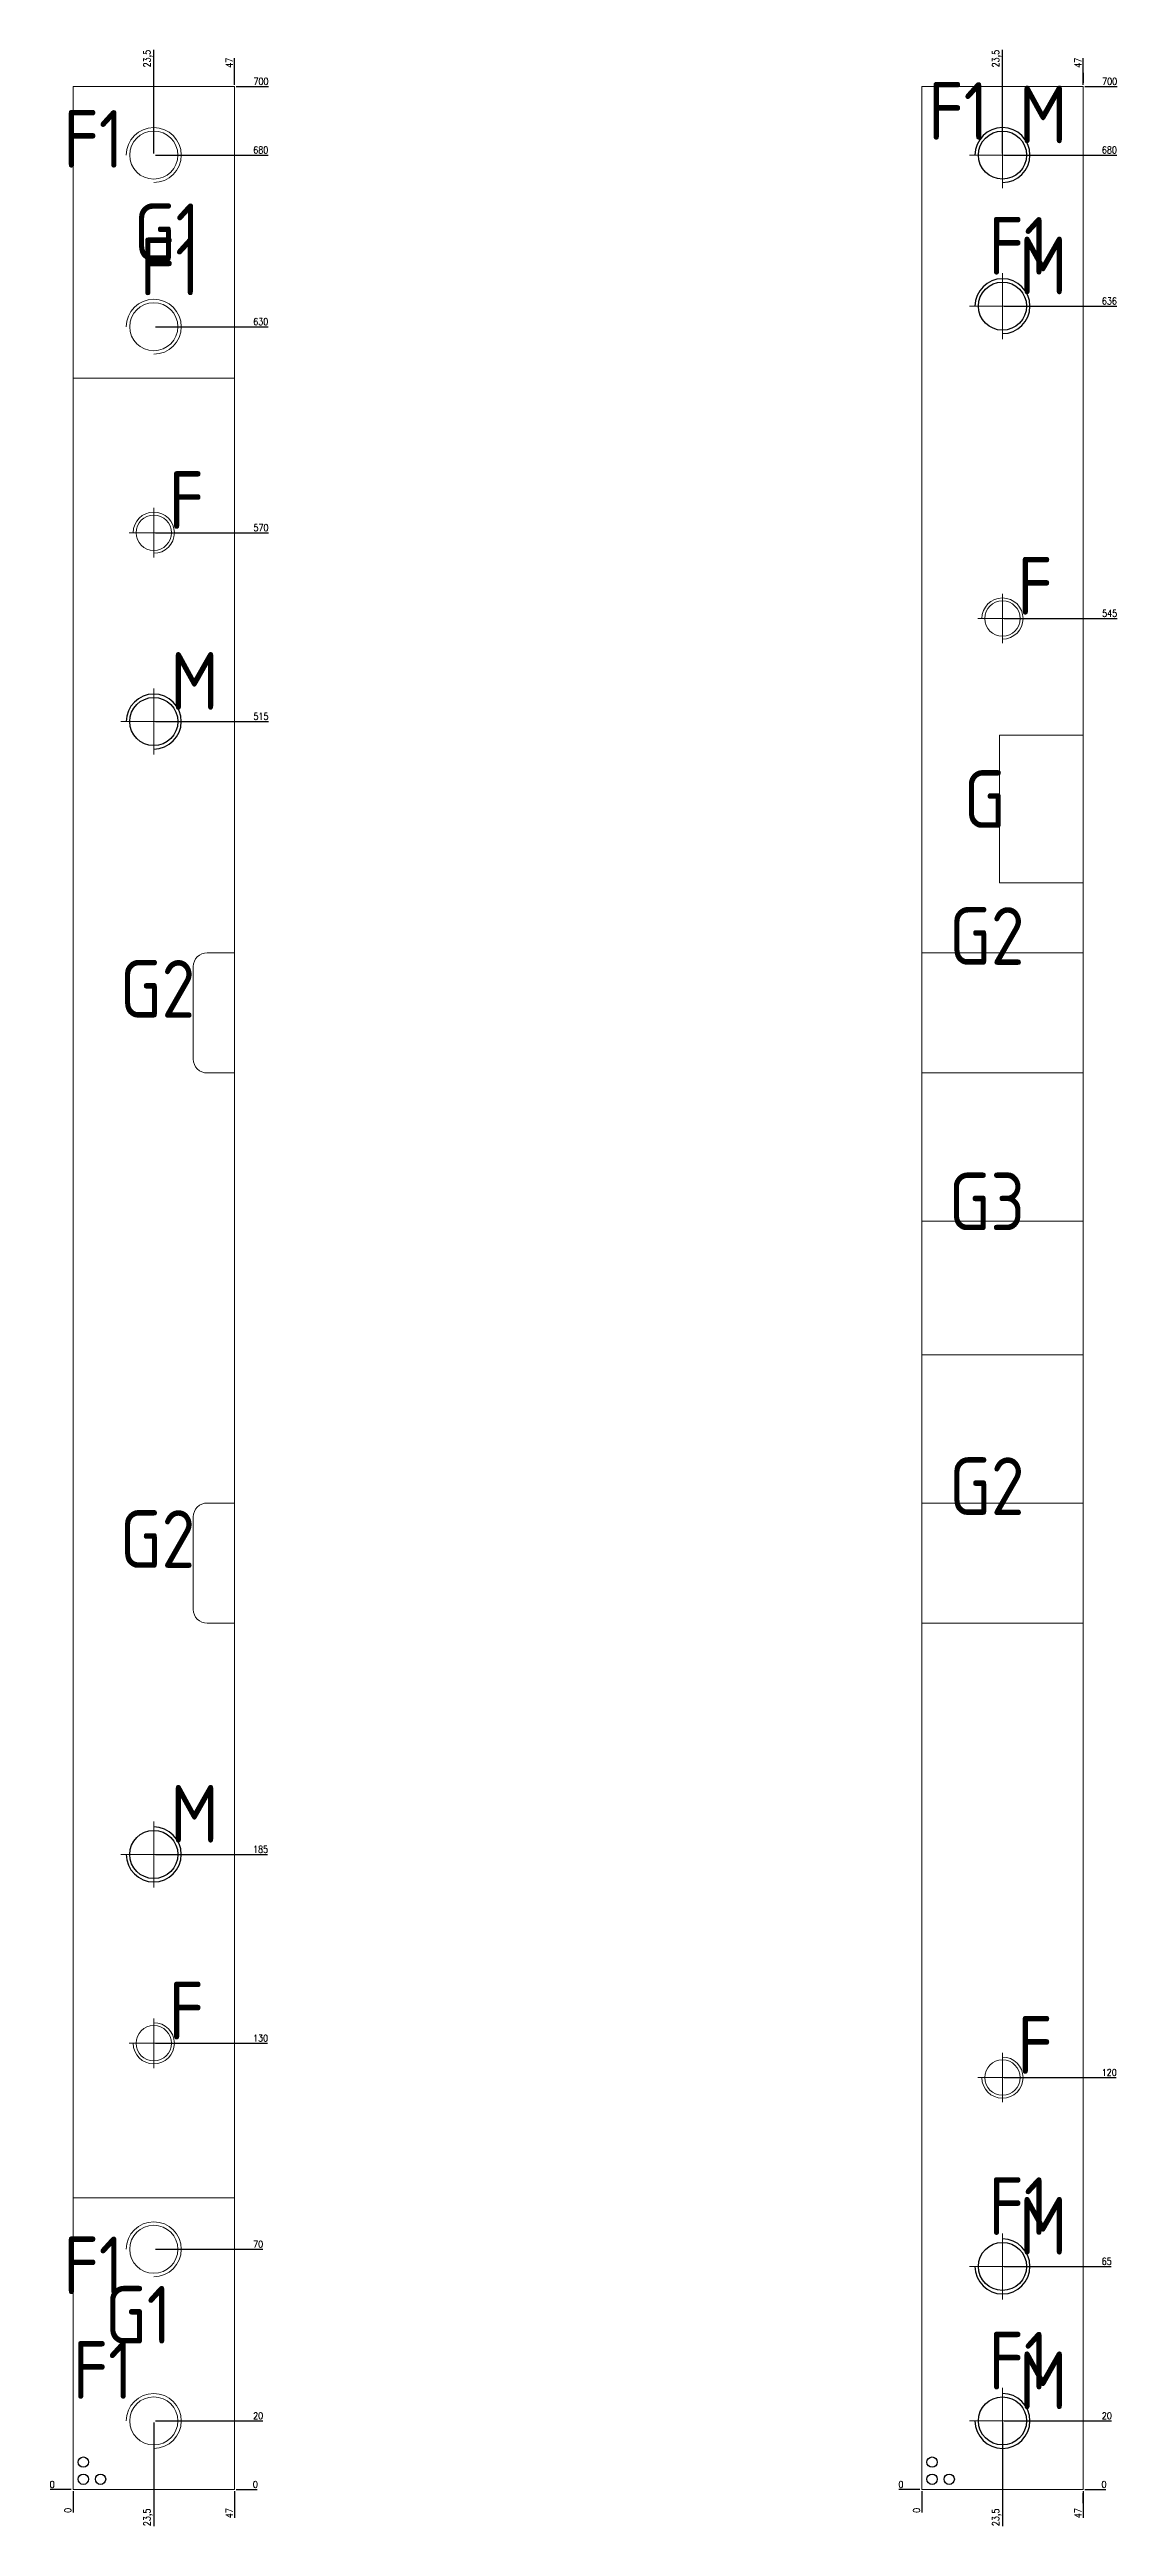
# Model space of a CAD drawing. Header units: millimetres. Extents: x 48729 to 52518, y -13032 to -10902.
# Drawn here: x 49853 to 50164, y -11916 to -11194 of the extents above; entities that cross this region are included whole.
import ezdxf
from ezdxf.enums import TextEntityAlignment as Align

# ---------------------------------------------------------------- set-up
doc = ezdxf.new("R2010")
doc.units = ezdxf.units.MM
for name, pattern in [('ACAD_ISO03W100', [0]), ('CENTER', [0]), ('DASHED', [0]), ('HIDDEN', [0])]:
    doc.linetypes.add(name, pattern=pattern)
for name, color, linetype in [('B2', 255, 'Continuous'), ('B2_O', 40, 'Continuous'), ('DIM', 4, 'Continuous'), ('TEXT', 4, 'Continuous')]:
    doc.layers.add(name, color=color, linetype=linetype)
doc.styles.add('gbenor', font='gbenor.shx', dxfattribs={"bigfont": 'gbcbig.shx'})
doc.styles.get("Standard").update_dxf_attribs({"font": 'txt.shx', "width": 0.85, "bigfont": 'ctxt.shx'})
doc.dimstyles.new('T-2-WX', dxfattribs={"dimtxt": 2, "dimasz": 2, "dimexe": 0.5, "dimexo": 0.5, "dimgap": 0.5, "dimtad": 1, "dimtxsty": 'Standard', "dimblk": 'OPEN30', "dimcen": 0, "dimazin": 3, "dimtfac": 1, "dimtmove": 0, "dimatfit": 3, "dimldrblk": 'OPEN30', "dimlwd": -1, "dimlwe": -1})

# ---------------------------------------------------------------- blocks, each defined once
blk = doc.blocks.new('*D7643')
at = {"layer": 'Defpoints', "color": 0}
for p in [(49859.56, -11904.95), (49906.56, -11904.95), (49911.56, -11904.95)]:
    blk.add_point(p, dxfattribs=at)
at = {"layer": 'DIM', "color": 0}
blk.add_line((49907.06, -11904.95), (49913.19, -11904.95), dxfattribs=at)
at = {"layer": 'DIM', "color": 0, "insert": (49912.63, -11903.45), "char_height": 2, "attachment_point": 5}
blk.add_mtext('0', dxfattribs=at)
blk = doc.blocks.new('_Open30')
blk = doc.blocks.new('*D7644')
at = {"layer": 'Defpoints', "color": 0}
for p in [(49883.06, -11884.95), (49911.56, -11884.95), (49859.56, -11904.95)]:
    blk.add_point(p, dxfattribs=at)
at = {"layer": 'DIM', "color": 0}
blk.add_line((49883.56, -11884.95), (49914.81, -11884.95), dxfattribs=at)
at = {"layer": 'DIM', "color": 0, "insert": (49913.44, -11883.45), "char_height": 2, "attachment_point": 5}
blk.add_mtext('20', dxfattribs=at)
blk = doc.blocks.new('*D7645')
at = {"layer": 'Defpoints', "color": 0}
for p in [(49883.06, -11834.95), (49911.56, -11834.95), (49859.56, -11904.95)]:
    blk.add_point(p, dxfattribs=at)
at = {"layer": 'DIM', "color": 0}
blk.add_line((49883.56, -11834.95), (49914.81, -11834.95), dxfattribs=at)
at = {"layer": 'DIM', "color": 0, "insert": (49913.44, -11833.45), "char_height": 2, "attachment_point": 5}
blk.add_mtext('70', dxfattribs=at)
blk = doc.blocks.new('*D7646')
at = {"layer": 'Defpoints', "color": 0}
for p in [(49883.06, -11774.95), (49911.56, -11774.95), (49859.56, -11904.95)]:
    blk.add_point(p, dxfattribs=at)
at = {"layer": 'DIM', "color": 0}
blk.add_line((49883.56, -11774.95), (49916.19, -11774.95), dxfattribs=at)
at = {"layer": 'DIM', "color": 0, "insert": (49914.13, -11773.45), "char_height": 2, "attachment_point": 5}
blk.add_mtext('130', dxfattribs=at)
blk = doc.blocks.new('*D7647')
at = {"layer": 'Defpoints', "color": 0}
for p in [(49883.06, -11719.95), (49911.56, -11719.95), (49859.56, -11904.95)]:
    blk.add_point(p, dxfattribs=at)
at = {"layer": 'DIM', "color": 0}
blk.add_line((49883.56, -11719.95), (49916.19, -11719.95), dxfattribs=at)
at = {"layer": 'DIM', "color": 0, "insert": (49914.13, -11718.45), "char_height": 2, "attachment_point": 5}
blk.add_mtext('185', dxfattribs=at)
blk = doc.blocks.new('*D7648')
at = {"layer": 'Defpoints', "color": 0}
for p in [(49883.06, -11389.95), (49911.56, -11389.95), (49859.56, -11904.95)]:
    blk.add_point(p, dxfattribs=at)
at = {"layer": 'DIM', "color": 0}
blk.add_line((49883.56, -11389.95), (49916.43, -11389.95), dxfattribs=at)
at = {"layer": 'DIM', "color": 0, "insert": (49914.25, -11388.45), "char_height": 2, "attachment_point": 5}
blk.add_mtext('515', dxfattribs=at)
blk = doc.blocks.new('*D7649')
at = {"layer": 'Defpoints', "color": 0}
for p in [(49883.06, -11334.95), (49911.56, -11334.95), (49859.56, -11904.95)]:
    blk.add_point(p, dxfattribs=at)
at = {"layer": 'DIM', "color": 0}
blk.add_line((49883.56, -11334.95), (49916.43, -11334.95), dxfattribs=at)
at = {"layer": 'DIM', "color": 0, "insert": (49914.25, -11333.45), "char_height": 2, "attachment_point": 5}
blk.add_mtext('570', dxfattribs=at)
blk = doc.blocks.new('*D7650')
at = {"layer": 'Defpoints', "color": 0}
for p in [(49883.06, -11274.95), (49911.56, -11274.95), (49859.56, -11904.95)]:
    blk.add_point(p, dxfattribs=at)
at = {"layer": 'DIM', "color": 0}
blk.add_line((49883.56, -11274.95), (49916.35, -11274.95), dxfattribs=at)
at = {"layer": 'DIM', "color": 0, "insert": (49914.21, -11273.45), "char_height": 2, "attachment_point": 5}
blk.add_mtext('630', dxfattribs=at)
blk = doc.blocks.new('*D7651')
at = {"layer": 'Defpoints', "color": 0}
for p in [(49883.06, -11224.95), (49911.56, -11224.95), (49859.56, -11904.95)]:
    blk.add_point(p, dxfattribs=at)
at = {"layer": 'DIM', "color": 0}
blk.add_line((49883.56, -11224.95), (49916.35, -11224.95), dxfattribs=at)
at = {"layer": 'DIM', "color": 0, "insert": (49914.21, -11223.45), "char_height": 2, "attachment_point": 5}
blk.add_mtext('680', dxfattribs=at)
blk = doc.blocks.new('*D7652')
at = {"layer": 'Defpoints', "color": 0}
for p in [(49906.56, -11204.95), (49911.56, -11204.95), (49859.56, -11904.95)]:
    blk.add_point(p, dxfattribs=at)
at = {"layer": 'DIM', "color": 0}
blk.add_line((49907.06, -11204.95), (49916.43, -11204.95), dxfattribs=at)
at = {"layer": 'DIM', "color": 0, "insert": (49914.25, -11203.45), "char_height": 2, "attachment_point": 5}
blk.add_mtext('700', dxfattribs=at)
blk = doc.blocks.new('*D7653')
at = {"layer": 'Defpoints', "color": 0}
for p in [(49854.56, -11904.95), (49859.56, -11904.95), (49859.56, -11904.95)]:
    blk.add_point(p, dxfattribs=at)
at = {"layer": 'DIM', "color": 0}
blk.add_line((49859.06, -11904.95), (49852.93, -11904.95), dxfattribs=at)
at = {"layer": 'DIM', "color": 0, "insert": (49853.49, -11903.45), "char_height": 2, "attachment_point": 5}
blk.add_mtext('0', dxfattribs=at)
blk = doc.blocks.new('*D7654')
at = {"layer": 'Defpoints', "color": 0}
for p in [(49859.56, -11904.95), (49906.56, -11904.95), (49906.56, -11909.95)]:
    blk.add_point(p, dxfattribs=at)
at = {"layer": 'DIM', "color": 0}
blk.add_line((49906.56, -11905.45), (49906.56, -11913.2), dxfattribs=at)
at = {"layer": 'DIM', "color": 0, "insert": (49905.06, -11911.82), "char_height": 2, "attachment_point": 5, "rotation": 90}
blk.add_mtext('47', dxfattribs=at)
blk = doc.blocks.new('*D7655')
at = {"layer": 'Defpoints', "color": 0}
for p in [(49883.06, -11884.95), (49859.56, -11904.95), (49883.06, -11909.95)]:
    blk.add_point(p, dxfattribs=at)
at = {"layer": 'DIM', "color": 0}
blk.add_line((49883.06, -11885.45), (49883.06, -11915.63), dxfattribs=at)
at = {"layer": 'DIM', "color": 0, "insert": (49881.37, -11913.04), "char_height": 2, "attachment_point": 5, "rotation": 90}
blk.add_mtext('23,5', dxfattribs=at)
blk = doc.blocks.new('*D7656')
at = {"layer": 'Defpoints', "color": 0}
for p in [(49859.56, -11904.95), (49859.56, -11904.95), (49859.56, -11909.95)]:
    blk.add_point(p, dxfattribs=at)
at = {"layer": 'DIM', "color": 0}
blk.add_line((49859.56, -11905.45), (49859.56, -11911.58), dxfattribs=at)
at = {"layer": 'DIM', "color": 0, "insert": (49858.06, -11911.01), "char_height": 2, "attachment_point": 5, "rotation": 90}
blk.add_mtext('0', dxfattribs=at)
blk = doc.blocks.new('*D7657')
at = {"layer": 'Defpoints', "color": 0}
for p in [(49906.56, -11199.95), (49906.56, -11204.95), (49859.56, -11904.95)]:
    blk.add_point(p, dxfattribs=at)
at = {"layer": 'DIM', "color": 0}
blk.add_line((49906.56, -11204.45), (49906.56, -11196.7), dxfattribs=at)
at = {"layer": 'DIM', "color": 0, "insert": (49905.06, -11198.07), "char_height": 2, "attachment_point": 5, "rotation": 90}
blk.add_mtext('47', dxfattribs=at)
blk = doc.blocks.new('*D7658')
at = {"layer": 'Defpoints', "color": 0}
for p in [(49883.06, -11199.95), (49883.06, -11224.95), (49859.56, -11904.95)]:
    blk.add_point(p, dxfattribs=at)
at = {"layer": 'DIM', "color": 0}
blk.add_line((49883.06, -11224.45), (49883.06, -11194.27), dxfattribs=at)
at = {"layer": 'DIM', "color": 0, "insert": (49881.37, -11196.86), "char_height": 2, "attachment_point": 5, "rotation": 90}
blk.add_mtext('23,5', dxfattribs=at)
blk = doc.blocks.new('*D7659')
at = {"layer": 'Defpoints', "color": 0}
for p in [(50106.56, -11904.95), (50153.56, -11904.95), (50158.56, -11904.95)]:
    blk.add_point(p, dxfattribs=at)
at = {"layer": 'DIM', "color": 0}
blk.add_line((50154.06, -11904.95), (50160.19, -11904.95), dxfattribs=at)
at = {"layer": 'DIM', "color": 0, "insert": (50159.63, -11903.45), "char_height": 2, "attachment_point": 5}
blk.add_mtext('0', dxfattribs=at)
blk = doc.blocks.new('*D7660')
at = {"layer": 'Defpoints', "color": 0}
for p in [(50130.06, -11884.95), (50158.56, -11884.95), (50106.56, -11904.95)]:
    blk.add_point(p, dxfattribs=at)
at = {"layer": 'DIM', "color": 0}
blk.add_line((50130.56, -11884.95), (50161.81, -11884.95), dxfattribs=at)
at = {"layer": 'DIM', "color": 0, "insert": (50160.44, -11883.45), "char_height": 2, "attachment_point": 5}
blk.add_mtext('20', dxfattribs=at)
blk = doc.blocks.new('*D7661')
at = {"layer": 'Defpoints', "color": 0}
for p in [(50130.06, -11839.95), (50158.56, -11839.95), (50106.56, -11904.95)]:
    blk.add_point(p, dxfattribs=at)
at = {"layer": 'DIM', "color": 0}
blk.add_line((50130.56, -11839.95), (50161.73, -11839.95), dxfattribs=at)
at = {"layer": 'DIM', "color": 0, "insert": (50160.4, -11838.45), "char_height": 2, "attachment_point": 5}
blk.add_mtext('65', dxfattribs=at)
blk = doc.blocks.new('*D7662')
at = {"layer": 'Defpoints', "color": 0}
for p in [(50130.06, -11784.95), (50158.56, -11784.95), (50106.56, -11904.95)]:
    blk.add_point(p, dxfattribs=at)
at = {"layer": 'DIM', "color": 0}
blk.add_line((50130.56, -11784.95), (50163.19, -11784.95), dxfattribs=at)
at = {"layer": 'DIM', "color": 0, "insert": (50161.13, -11783.45), "char_height": 2, "attachment_point": 5}
blk.add_mtext('120', dxfattribs=at)
blk = doc.blocks.new('*D7663')
at = {"layer": 'Defpoints', "color": 0}
for p in [(50130.06, -11359.95), (50158.56, -11359.95), (50106.56, -11904.95)]:
    blk.add_point(p, dxfattribs=at)
at = {"layer": 'DIM', "color": 0}
blk.add_line((50130.56, -11359.95), (50163.43, -11359.95), dxfattribs=at)
at = {"layer": 'DIM', "color": 0, "insert": (50161.25, -11358.45), "char_height": 2, "attachment_point": 5}
blk.add_mtext('545', dxfattribs=at)
blk = doc.blocks.new('*D7664')
at = {"layer": 'Defpoints', "color": 0}
for p in [(50130.06, -11268.95), (50158.56, -11268.95), (50106.56, -11904.95)]:
    blk.add_point(p, dxfattribs=at)
at = {"layer": 'DIM', "color": 0}
blk.add_line((50130.56, -11268.95), (50163.35, -11268.95), dxfattribs=at)
at = {"layer": 'DIM', "color": 0, "insert": (50161.21, -11267.45), "char_height": 2, "attachment_point": 5}
blk.add_mtext('636', dxfattribs=at)
blk = doc.blocks.new('*D7665')
at = {"layer": 'Defpoints', "color": 0}
for p in [(50130.06, -11224.95), (50158.56, -11224.95), (50106.56, -11904.95)]:
    blk.add_point(p, dxfattribs=at)
at = {"layer": 'DIM', "color": 0}
blk.add_line((50130.56, -11224.95), (50163.35, -11224.95), dxfattribs=at)
at = {"layer": 'DIM', "color": 0, "insert": (50161.21, -11223.45), "char_height": 2, "attachment_point": 5}
blk.add_mtext('680', dxfattribs=at)
blk = doc.blocks.new('*D7666')
at = {"layer": 'Defpoints', "color": 0}
for p in [(50153.56, -11204.95), (50158.56, -11204.95), (50106.56, -11904.95)]:
    blk.add_point(p, dxfattribs=at)
at = {"layer": 'DIM', "color": 0}
blk.add_line((50154.06, -11204.95), (50163.43, -11204.95), dxfattribs=at)
at = {"layer": 'DIM', "color": 0, "insert": (50161.25, -11203.45), "char_height": 2, "attachment_point": 5}
blk.add_mtext('700', dxfattribs=at)
blk = doc.blocks.new('*D7667')
at = {"layer": 'Defpoints', "color": 0}
for p in [(50101.56, -11904.95), (50106.56, -11904.95), (50106.56, -11904.95)]:
    blk.add_point(p, dxfattribs=at)
at = {"layer": 'DIM', "color": 0}
blk.add_line((50106.06, -11904.95), (50099.93, -11904.95), dxfattribs=at)
at = {"layer": 'DIM', "color": 0, "insert": (50100.49, -11903.45), "char_height": 2, "attachment_point": 5}
blk.add_mtext('0', dxfattribs=at)
blk = doc.blocks.new('*D7668')
at = {"layer": 'Defpoints', "color": 0}
for p in [(50106.56, -11904.95), (50153.56, -11904.95), (50153.56, -11909.95)]:
    blk.add_point(p, dxfattribs=at)
at = {"layer": 'DIM', "color": 0}
for p, q in [((50153.56, -11905.45), (50153.56, -11908.95)), ((50153.56, -11908.95), (50153.56, -11905.95)), ((50153.56, -11905.95), (50153.56, -11913.2))]:
    blk.add_line(p, q, dxfattribs=at)
at = {"layer": 'DIM', "color": 0, "insert": (50152.06, -11911.82), "char_height": 2, "attachment_point": 5, "rotation": 90}
blk.add_mtext('47', dxfattribs=at)
blk = doc.blocks.new('*D7669')
at = {"layer": 'Defpoints', "color": 0}
for p in [(50130.06, -11884.95), (50106.56, -11904.95), (50130.06, -11909.95)]:
    blk.add_point(p, dxfattribs=at)
at = {"layer": 'DIM', "color": 0}
for p, q in [((50130.06, -11885.45), (50130.06, -11901.95)), ((50130.06, -11901.95), (50130.06, -11905.95)), ((50130.06, -11905.95), (50130.06, -11915.63))]:
    blk.add_line(p, q, dxfattribs=at)
at = {"layer": 'DIM', "color": 0, "insert": (50128.37, -11913.04), "char_height": 2, "attachment_point": 5, "rotation": 90}
blk.add_mtext('23,5', dxfattribs=at)
blk = doc.blocks.new('*D7670')
at = {"layer": 'Defpoints', "color": 0}
for p in [(50106.56, -11904.95), (50106.56, -11904.95), (50106.56, -11909.95)]:
    blk.add_point(p, dxfattribs=at)
at = {"layer": 'DIM', "color": 0}
blk.add_line((50106.56, -11905.45), (50106.56, -11911.58), dxfattribs=at)
at = {"layer": 'DIM', "color": 0, "insert": (50105.06, -11911.01), "char_height": 2, "attachment_point": 5, "rotation": 90}
blk.add_mtext('0', dxfattribs=at)
blk = doc.blocks.new('*D7671')
at = {"layer": 'Defpoints', "color": 0}
for p in [(50153.56, -11199.95), (50153.56, -11204.95), (50106.56, -11904.95)]:
    blk.add_point(p, dxfattribs=at)
at = {"layer": 'DIM', "color": 0}
for p, q in [((50153.56, -11203.95), (50153.56, -11196.7)), ((50153.56, -11204.45), (50153.56, -11200.95)), ((50153.56, -11200.95), (50153.56, -11203.95))]:
    blk.add_line(p, q, dxfattribs=at)
at = {"layer": 'DIM', "color": 0, "insert": (50152.06, -11198.07), "char_height": 2, "attachment_point": 5, "rotation": 90}
blk.add_mtext('47', dxfattribs=at)
blk = doc.blocks.new('*D7672')
at = {"layer": 'Defpoints', "color": 0}
for p in [(50130.06, -11199.95), (50130.06, -11224.95), (50106.56, -11904.95)]:
    blk.add_point(p, dxfattribs=at)
at = {"layer": 'DIM', "color": 0}
for p, q in [((50130.06, -11203.95), (50130.06, -11194.27)), ((50130.06, -11207.95), (50130.06, -11203.95)), ((50130.06, -11224.45), (50130.06, -11207.95))]:
    blk.add_line(p, q, dxfattribs=at)
at = {"layer": 'DIM', "color": 0, "insert": (50128.37, -11196.86), "char_height": 2, "attachment_point": 5, "rotation": 90}
blk.add_mtext('23,5', dxfattribs=at)

msp = doc.modelspace()

# ---------------------------------------------------------------- linework, layer by layer
at = {"layer": 'B2', "lineweight": 13, "ltscale": 0.5}
msp.add_lwpolyline([(49906.562, -11904.948), (49859.562, -11904.948), (49859.562, -11204.948), (49906.562, -11204.948)], close=True, dxfattribs=at)
at = {"layer": 'B2', "linetype": 'Continuous', "lineweight": 13, "ltscale": 0.5}
msp.add_lwpolyline([(50153.562, -11904.948), (50106.562, -11904.948), (50106.562, -11204.948), (50153.562, -11204.948)], close=True, dxfattribs=at)
at = {"layer": 'B2_O', "color": 4, "linetype": 'CENTER', "lineweight": 15}
for p, q in [((50130.062, -11234.548), (50130.062, -11215.348)), ((50120.462, -11224.948), (50139.662, -11224.948)), ((50130.062, -11278.548), (50130.062, -11259.348)), ((50120.462, -11268.948), (50139.662, -11268.948)), ((49883.062, -11342.148), (49883.062, -11327.748)), ((49875.862, -11334.948), (49890.262, -11334.948)), ((50130.062, -11367.148), (50130.062, -11352.748)), ((50122.862, -11359.948), (50137.262, -11359.948)), ((49883.062, -11399.548), (49883.062, -11380.348)), ((49873.462, -11389.948), (49892.662, -11389.948)), ((49883.062, -11710.348), (49883.062, -11729.548)), ((49873.462, -11719.948), (49892.662, -11719.948)), ((49883.062, -11767.748), (49883.062, -11782.148)), ((49875.862, -11774.948), (49890.262, -11774.948)), ((50130.062, -11777.748), (50130.062, -11792.148)), ((50122.862, -11784.948), (50137.262, -11784.948)), ((50130.062, -11830.348), (50130.062, -11849.548)), ((50120.462, -11839.948), (50139.662, -11839.948)), ((50130.062, -11875.348), (50130.062, -11894.548)), ((50120.462, -11884.948), (50139.662, -11884.948))]:
    msp.add_line(p, q, dxfattribs=at)
at = {"layer": 'B2_O', "color": 94, "linetype": 'HIDDEN', "lineweight": 15, "ltscale": 2}
for points in [[(49859.562, -11289.948), (49859.562, -11204.948), (49906.562, -11204.948), (49906.562, -11289.948)], [(49859.562, -11819.948), (49859.562, -11904.948), (49906.562, -11904.948), (49906.562, -11819.948)]]:
    msp.add_lwpolyline(points, close=True, dxfattribs=at)
at = {"layer": 'B2_O', "color": 94, "linetype": 'Continuous', "lineweight": 15}
for points in [[(50129.222, -11436.961), (50129.222, -11393.961), (50153.562, -11393.961), (50153.562, -11436.961)], [(50106.562, -11492.319), (50106.562, -11457.319), (50153.562, -11457.319), (50153.562, -11492.319)], [(50106.562, -11574.448), (50106.562, -11535.448), (50153.562, -11535.448), (50153.562, -11574.448)], [(50106.562, -11652.577), (50106.562, -11617.577), (50153.562, -11617.577), (50153.562, -11652.577)]]:
    msp.add_lwpolyline(points, close=True, dxfattribs=at)
for points in [[(49894.562, -11488.319), (49894.562, -11461.319, -0.4142136), (49898.562, -11457.319), (49906.562, -11457.319), (49906.562, -11492.319), (49898.562, -11492.319, -0.4142136)], [(49894.562, -11648.577), (49894.562, -11621.577, -0.4142136), (49898.562, -11617.577), (49906.562, -11617.577), (49906.562, -11652.577), (49898.562, -11652.577, -0.4142136)]]:
    msp.add_lwpolyline(points, format="xyb", close=True, dxfattribs=at)
at = {"layer": 'B2_O', "linetype": 'Continuous', "lineweight": 15}
for centre in [(49883.062, -11224.948), (50130.062, -11224.948), (50130.062, -11268.948), (49883.062, -11274.948), (49883.062, -11834.948), (50130.062, -11839.948), (49883.062, -11884.948), (50130.062, -11884.948)]:
    msp.add_circle(centre, 7, dxfattribs=at)
at = {"layer": 'B2_O', "color": 4, "linetype": 'ACAD_ISO03W100', "ltscale": 2}
for centre in [(50130.062, -11224.948), (50130.062, -11268.948), (49883.062, -11389.948), (49883.062, -11719.948), (50130.062, -11839.948), (50130.062, -11884.948)]:
    msp.add_circle(centre, 7, dxfattribs=at)
at = {"layer": 'B2_O', "color": 4, "linetype": 'DASHED', "lineweight": 15}
for centre in [(49883.062, -11334.948), (50130.062, -11359.948), (49883.062, -11774.948), (50130.062, -11784.948)]:
    msp.add_circle(centre, 5.15, dxfattribs=at)
at = {"layer": 'B2_O', "linetype": 'Continuous', "lineweight": 15}
for centre, start, end in [((49883.062, -11224.948), 270, 180), ((50130.062, -11224.948), 270, 180), ((50130.062, -11268.948), 270, 180), ((49883.062, -11274.948), 270, 180), ((49883.062, -11834.948), 270, 180), ((50130.062, -11839.948), 180, 90), ((49883.062, -11884.948), 270, 180), ((50130.062, -11884.948), 180, 90)]:
    msp.add_arc(centre, 8, start, end, dxfattribs=at)
at = {"layer": 'B2_O', "color": 4, "linetype": 'ACAD_ISO03W100', "ltscale": 2}
for centre, start, end in [((50130.062, -11224.948), 270, 180), ((50130.062, -11268.948), 270, 180), ((49883.062, -11389.948), 270, 180), ((49883.062, -11719.948), 180, 90), ((50130.062, -11839.948), 180, 90), ((50130.062, -11884.948), 180, 90)]:
    msp.add_arc(centre, 8, start, end, dxfattribs=at)
at = {"layer": 'B2_O', "color": 4, "linetype": 'DASHED', "lineweight": 15}
for centre, start, end in [((49883.062, -11334.948), 270, 180), ((50130.062, -11359.948), 270, 180), ((49883.062, -11774.948), 180, 90), ((50130.062, -11784.948), 180, 90)]:
    msp.add_arc(centre, 6, start, end, dxfattribs=at)
at = {"layer": 'TEXT', "color": 4}
for centre in [(49862.562, -11896.948), (50109.562, -11896.948), (49862.562, -11901.948), (49867.562, -11901.948), (50109.562, -11901.948), (50114.562, -11901.948)]:
    msp.add_circle(centre, 1.5, dxfattribs=at)

# ---------------------------------------------------------------- texts
at = {"layer": 'TEXT', "color": 4, "style": 'gbenor'}
for s, p in [('F1', (50117.22, -11212.107)), ('F1', (49865.52, -11220.248)), ('M', (50141.913, -11213.097)), ('G1 ', (49891.462, -11247.448)), ('F1', (50134.762, -11251.407)), ('F1', (49887.762, -11257.407)), ('M', (50141.913, -11257.097)), ('F', (49892.556, -11325.454)), ('F', (50139.556, -11350.454)), ('M', (49894.913, -11378.097)), ('G', (50124.847, -11412.544)), ('G2 ', (50130.062, -11452.419)), ('G2 ', (49888.69, -11467.819)), ('G3 ', (50130.062, -11529.748)), ('G2 ', (50130.062, -11612.677)), ('G2 ', (49888.69, -11628.077)), ('M', (49894.913, -11708.097)), ('F', (49892.556, -11765.454)), ('F', (50139.556, -11775.454)), ('F1', (50134.762, -11822.407)), ('M', (50141.913, -11828.097)), ('F1', (49865.52, -11839.648)), ('G1 ', (49883.062, -11854.048)), ('F1', (50134.762, -11867.407)), ('F1', (49868.241, -11870.127)), ('M', (50141.913, -11873.097))]:
    msp.add_text(s, height=16.8, dxfattribs=at).set_placement(p, align=Align.MIDDLE_CENTER)

# ---------------------------------------------------------------- dimensions: what is measured, and where the dimension line sits
at = {"layer": 'DIM', "color": 94}
for feature_location, offset, dtype, origin, picture, middle in [((49883.062, -11224.948), (0, 25), 1, (49859.562, -11904.948), '*D7658', (49881.371, -11196.857)), ((49906.562, -11204.948), (0, 5), 1, (49859.562, -11904.948), '*D7657', (49905.062, -11198.072)), ((50130.062, -11224.948), (0, 25), 1, (50106.562, -11904.948), '*D7672', (50128.371, -11196.857)), ((50153.562, -11204.948), (0, 5), 1, (50106.562, -11904.948), '*D7671', (50152.062, -11198.072)), ((49906.562, -11204.948), (5, 0), 0, (49859.562, -11904.948), '*D7652', (49914.247, -11203.448)), ((50153.562, -11204.948), (5, 0), 0, (50106.562, -11904.948), '*D7666', (50161.247, -11203.448)), ((49883.062, -11224.948), (28.5, 0), 0, (49859.562, -11904.948), '*D7651', (49914.207, -11223.448)), ((50130.062, -11224.948), (28.5, 0), 0, (50106.562, -11904.948), '*D7665', (50161.207, -11223.448)), ((50130.062, -11268.948), (28.5, 0), 0, (50106.562, -11904.948), '*D7664', (50161.207, -11267.448)), ((49883.062, -11274.948), (28.5, 0), 0, (49859.562, -11904.948), '*D7650', (49914.207, -11273.448)), ((49883.062, -11334.948), (28.5, 0), 0, (49859.562, -11904.948), '*D7649', (49914.247, -11333.448)), ((50130.062, -11359.948), (28.5, 0), 0, (50106.562, -11904.948), '*D7663', (50161.247, -11358.448)), ((49883.062, -11389.948), (28.5, 0), 0, (49859.562, -11904.948), '*D7648', (49914.247, -11388.448)), ((49883.062, -11719.948), (28.5, 0), 0, (49859.562, -11904.948), '*D7647', (49914.126, -11718.448)), ((49883.062, -11774.948), (28.5, 0), 0, (49859.562, -11904.948), '*D7646', (49914.126, -11773.448)), ((50130.062, -11784.948), (28.5, 0), 0, (50106.562, -11904.948), '*D7662', (50161.126, -11783.448)), ((49883.062, -11834.948), (28.5, 0), 0, (49859.562, -11904.948), '*D7645', (49913.438, -11833.448)), ((50130.062, -11839.948), (28.5, 0), 0, (50106.562, -11904.948), '*D7661', (50160.397, -11838.448)), ((49883.062, -11884.948), (28.5, 0), 0, (49859.562, -11904.948), '*D7644', (49913.438, -11883.448)), ((50130.062, -11884.948), (28.5, 0), 0, (50106.562, -11904.948), '*D7660', (50160.438, -11883.448)), ((49883.062, -11884.948), (0, -25), 1, (49859.562, -11904.948), '*D7655', (49881.371, -11913.038)), ((50130.062, -11884.948), (0, -25), 1, (50106.562, -11904.948), '*D7669', (50128.371, -11913.038)), ((49859.561525038, -11904.947960752), (-5, 0), 0, (49859.561525038, -11904.947960752), '*D7653', (49853.494858372, -11903.447960752)), ((49906.561525038, -11904.947960752), (5, 0), 0, (49859.561525038, -11904.947960752), '*D7643', (49912.628191705, -11903.447960752)), ((50106.561525038, -11904.947960752), (-5, 0), 0, (50106.561525038, -11904.947960752), '*D7667', (50100.494858371, -11903.447960752)), ((50153.561525039, -11904.947960752), (5, 0), 0, (50106.561525038, -11904.947960752), '*D7659', (50159.628191706, -11903.447960752)), ((49859.561525038, -11904.947960752), (0, -5), 1, (49859.561525038, -11904.947960752), '*D7656', (49858.061525038, -11911.014627419)), ((49906.562, -11904.948), (0, -5), 1, (49859.562, -11904.948), '*D7654', (49905.062, -11911.824)), ((50106.561525038, -11904.947960752), (0, -5), 1, (50106.561525038, -11904.947960752), '*D7670', (50105.061525038, -11911.014627419)), ((50153.562, -11904.948), (0, -5), 1, (50106.562, -11904.948), '*D7668', (50152.062, -11911.824))]:
    dim = msp.add_ordinate_dim(feature_location=feature_location, offset=offset, dtype=dtype, origin=origin, dimstyle='T-2-WX', dxfattribs=at)
    dim.commit()
    dim.dimension.update_dxf_attribs({"geometry": picture, "text_midpoint": middle})

doc.saveas('drawing.dxf')
